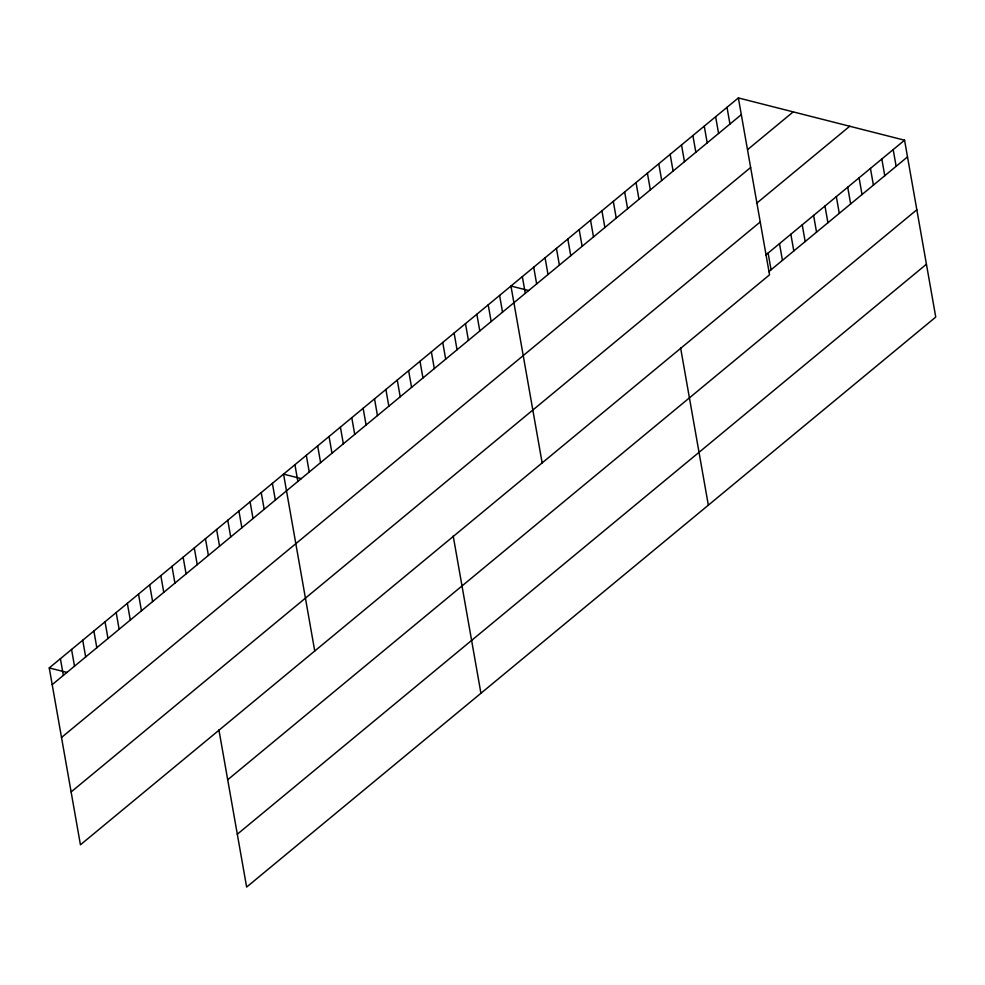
<?xml version="1.0" encoding="UTF-8"?>
<svg xmlns="http://www.w3.org/2000/svg" width="985" height="985" viewBox="0 0 985 985"><rect width="100%" height="100%" fill="white"/><g stroke="black" fill="none" stroke-linecap="round" stroke-linejoin="round"><path stroke-width="1.48" d="M738.368 97.934L769.556 274.815L80.438 844.798L49.25 667.928L738.368 97.934L904.562 140.202L935.75 317.071L246.632 887.066L218.904 729.836M52.193 684.637L741.323 114.642M747.738 149.498L793.221 111.884M61.513 737.482L750.644 167.499M756.48 203.378L849.723 126.252M71.117 791.94L760.235 221.957M765.837 254.943L904.562 140.202M768.792 271.651L907.505 156.91M227.707 779.751L916.826 209.768M237.311 834.209L926.429 264.226M528.785 290.563L510.956 286.032L542.156 462.913M301.373 478.661L283.557 474.13L314.744 650.999M49.25 667.928L67.078 672.459M893.186 149.609L896.141 166.317M881.821 159.016L884.764 175.712M870.445 168.41L873.399 185.118M859.08 177.817L862.023 194.525M847.716 187.224L850.658 203.932M836.339 196.631L839.282 213.339M824.974 206.037L827.917 222.745M813.598 215.444L816.54 232.152M802.233 224.839L805.176 241.547M790.856 234.245L793.799 250.953M779.492 243.652L782.435 260.36M768.115 253.059L771.058 269.767M727.004 107.34L729.947 124.048M715.627 116.747L718.582 133.455M704.263 126.154L707.205 142.862M692.886 135.561L695.841 152.269M681.521 144.955L684.464 161.663M670.145 154.362L673.1 171.07M658.78 163.769L661.723 180.477M680.61 347.939L708.338 505.17M647.404 173.175L650.359 189.883M636.039 182.582L638.982 199.29M624.662 191.989L627.617 208.697M613.298 201.383L616.241 218.091M601.921 210.79L604.876 227.498M590.557 220.197L593.499 236.905M579.18 229.603L582.135 246.312M567.816 239.01L570.758 255.718M556.439 248.417L559.394 265.125M545.074 257.824L548.017 274.519M533.698 267.218L536.653 283.926M522.333 276.625L525.276 293.333M499.592 295.438L502.535 312.147M488.215 304.845L491.17 321.553M476.851 314.252L479.793 330.96M465.474 323.646L468.429 340.354M454.11 333.053L457.052 349.761M442.745 342.46L445.688 359.168M431.368 351.867L434.311 368.575M453.211 536.037L480.926 693.268M420.004 361.273L422.947 377.981M408.627 370.68L411.57 387.388M397.263 380.075L400.206 396.783M385.886 389.481L388.829 406.189M374.522 398.888L377.464 415.596M363.145 408.295L366.088 425.003M351.78 417.702L354.723 434.41M340.404 427.108L343.346 443.816M329.039 436.515L331.982 453.211M317.662 445.91L320.605 462.618M306.298 455.316L309.241 472.024M294.921 464.723L297.864 481.431M272.389 483.352L275.344 500.06M261.234 492.586L264.189 509.294M250.079 501.808L253.022 518.516M238.924 511.043L241.867 527.751M227.769 520.265L230.712 536.973M216.614 529.499L219.556 546.207M205.446 538.721L208.401 555.429M194.291 547.956L197.234 564.664M183.136 557.178L186.079 573.886M171.981 566.412L174.924 583.12M160.826 575.646L163.769 592.342M149.671 584.868L152.613 601.576M138.503 594.103L141.458 610.798M127.348 603.325L130.291 620.033M116.193 612.559L119.136 629.255M105.038 621.781L107.981 638.489M93.883 631.016L96.825 647.724M82.728 640.238L85.67 656.946M71.56 649.472L74.515 666.18M60.405 658.694L63.348 675.402"/></g></svg>
